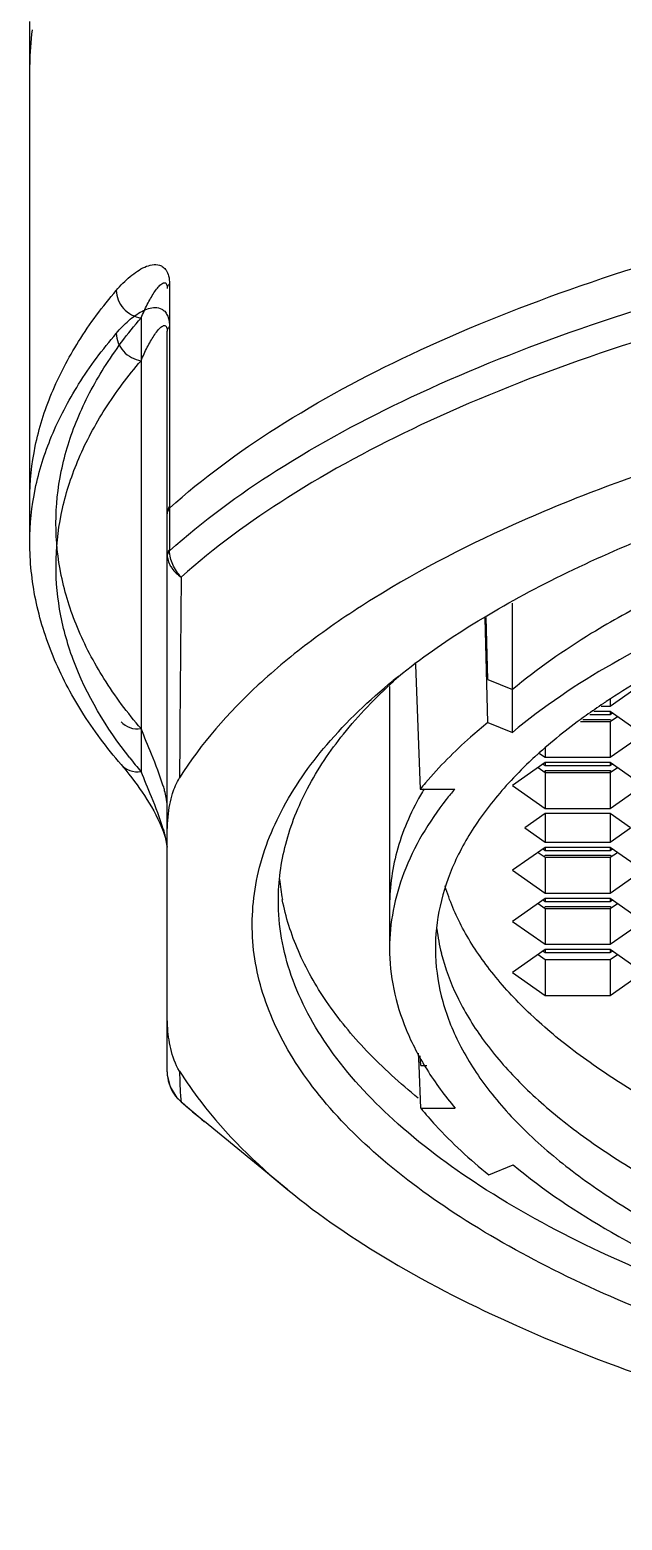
# Model space of a CAD drawing. Header units: millimetres. Extents: x 1297 to 1609, y 176 to 453.
# Drawn here: x 1530.72 to 1535.25, y 337.37 to 348.77 of the extents above; entities that cross this region are included whole.
import ezdxf

# ---------------------------------------------------------------- set-up
doc = ezdxf.new("R2010")
doc.units = ezdxf.units.MM
doc.header["$LTSCALE"] = 30.734
doc.layers.get('0').update_dxf_attribs({"linetype": 'CONTINUOUS'})
doc.layers.add('02___PRT_ALL_AXES', color=7, linetype='CONTINUOUS')

msp = doc.modelspace()

# ---------------------------------------------------------------- linework, layer by layer
at = {"color": 9, "linetype": 'Continuous'}
for p, q in [((1531.79, 346.824), (1531.79, 344.792)), ((1531.572, 346.565), (1531.572, 343.096)), ((1531.872, 340.577), (1531.879, 340.571)), ((1531.879, 340.571), (1532.056, 340.42))]:
    msp.add_line(p, q, dxfattribs=at)
at = {"color": 7, "linetype": 'Continuous'}
for p, q in [((1531.772, 340.8), (1531.772, 346.463)), ((1534.411, 343.395), (1534.411, 344.383)), ((1534.224, 343.471), (1534.202, 344.27)), ((1534.224, 343.799), (1534.211, 344.275)), ((1533.668, 343.929), (1533.669, 343.913)), ((1533.669, 343.913), (1533.706, 342.962)), ((1533.472, 343.747), (1533.472, 341.744)), ((1533.538, 343.818), (1533.543, 343.823)), ((1534.224, 343.799), (1534.411, 343.723)), ((1535.159, 343.596), (1535.408, 343.771)), ((1535.159, 343.648), (1535.159, 343.596)), ((1535.003, 343.533), (1535.159, 343.533)), ((1535.159, 343.555), (1535.034, 343.555)), ((1535.089, 343.596), (1535.159, 343.596)), ((1535.408, 343.38), (1535.159, 343.555)), ((1535.159, 343.555), (1535.159, 343.533)), ((1535.159, 343.533), (1535.175, 343.544)), ((1535.159, 343.479), (1535.213, 343.517)), ((1534.224, 343.471), (1534.411, 343.395)), ((1534.931, 343.479), (1535.159, 343.479)), ((1535.159, 343.492), (1534.948, 343.492)), ((1535.165, 343.488), (1535.159, 343.492)), ((1535.159, 343.479), (1535.159, 343.205)), ((1535.159, 343.205), (1535.408, 343.38)), ((1534.619, 343.235), (1534.661, 343.205)), ((1534.661, 343.278), (1534.661, 343.205)), ((1534.661, 343.205), (1535.159, 343.205)), ((1534.661, 343.164), (1534.412, 342.989)), ((1534.607, 343.126), (1534.661, 343.088)), ((1534.645, 343.153), (1534.661, 343.142)), ((1534.661, 343.101), (1534.655, 343.097)), ((1535.159, 343.164), (1534.661, 343.164)), ((1534.661, 343.164), (1534.661, 343.142)), ((1534.661, 343.142), (1535.159, 343.142)), ((1535.159, 343.101), (1534.661, 343.101)), ((1534.661, 343.101), (1534.661, 342.814)), ((1534.661, 343.088), (1535.159, 343.088)), ((1535.408, 342.989), (1535.159, 343.164)), ((1535.159, 343.164), (1535.159, 343.142)), ((1535.159, 343.142), (1535.175, 343.153)), ((1535.159, 343.088), (1535.213, 343.126)), ((1535.165, 343.097), (1535.159, 343.101)), ((1535.159, 343.101), (1535.159, 342.814)), ((1533.706, 342.962), (1533.97, 342.962)), ((1534.412, 342.989), (1534.661, 342.814)), ((1535.159, 342.814), (1535.408, 342.989)), ((1534.661, 342.774), (1534.507, 342.665)), ((1534.661, 342.814), (1535.159, 342.814)), ((1535.159, 342.774), (1534.661, 342.774)), ((1534.661, 342.774), (1534.661, 342.557)), ((1535.313, 342.665), (1535.159, 342.774)), ((1535.159, 342.774), (1535.159, 342.557)), ((1534.507, 342.665), (1534.661, 342.557)), ((1535.159, 342.557), (1535.313, 342.665)), ((1534.661, 342.516), (1534.412, 342.341)), ((1534.645, 342.505), (1534.661, 342.493)), ((1534.661, 342.557), (1535.159, 342.557)), ((1535.159, 342.516), (1534.661, 342.516)), ((1534.661, 342.516), (1534.661, 342.493)), ((1534.661, 342.493), (1535.159, 342.493)), ((1535.408, 342.341), (1535.159, 342.516)), ((1535.159, 342.516), (1535.159, 342.493)), ((1535.159, 342.493), (1535.175, 342.505)), ((1534.607, 342.478), (1534.661, 342.44)), ((1534.661, 342.453), (1534.655, 342.448)), ((1535.159, 342.453), (1534.661, 342.453)), ((1534.661, 342.44), (1535.159, 342.44)), ((1534.661, 342.44), (1534.661, 342.166)), ((1535.159, 342.44), (1535.213, 342.478)), ((1535.165, 342.448), (1535.159, 342.453)), ((1535.159, 342.44), (1535.159, 342.166)), ((1534.412, 342.341), (1534.661, 342.166)), ((1535.159, 342.166), (1535.408, 342.341)), ((1534.661, 342.166), (1535.159, 342.166)), ((1534.661, 342.125), (1534.412, 341.95)), ((1534.607, 342.087), (1534.661, 342.049)), ((1534.645, 342.114), (1534.661, 342.102)), ((1534.661, 342.062), (1534.655, 342.057)), ((1535.159, 342.125), (1534.661, 342.125)), ((1534.661, 342.125), (1534.661, 342.102)), ((1534.661, 342.102), (1535.159, 342.102)), ((1535.159, 342.062), (1534.661, 342.062)), ((1534.661, 342.049), (1535.159, 342.049)), ((1534.661, 342.049), (1534.661, 341.775)), ((1535.408, 341.95), (1535.159, 342.125)), ((1535.159, 342.125), (1535.159, 342.102)), ((1535.159, 342.102), (1535.175, 342.114)), ((1535.159, 342.049), (1535.213, 342.087)), ((1535.165, 342.057), (1535.159, 342.062)), ((1535.159, 342.049), (1535.159, 341.775)), ((1534.412, 341.95), (1534.661, 341.775)), ((1535.159, 341.775), (1535.408, 341.95)), ((1534.661, 341.734), (1534.412, 341.559)), ((1534.607, 341.696), (1534.661, 341.658)), ((1534.645, 341.723), (1534.661, 341.711)), ((1534.661, 341.775), (1535.159, 341.775)), ((1535.159, 341.734), (1534.661, 341.734)), ((1534.661, 341.734), (1534.661, 341.711)), ((1534.661, 341.711), (1535.159, 341.711)), ((1535.408, 341.559), (1535.159, 341.734)), ((1535.159, 341.734), (1535.159, 341.711)), ((1535.159, 341.711), (1535.175, 341.723)), ((1535.159, 341.658), (1535.213, 341.696)), ((1534.661, 341.658), (1535.159, 341.658)), ((1534.661, 341.658), (1534.661, 341.384)), ((1535.159, 341.658), (1535.159, 341.384)), ((1534.412, 341.559), (1534.661, 341.384)), ((1535.159, 341.384), (1535.408, 341.559)), ((1534.661, 341.384), (1535.159, 341.384)), ((1533.697, 340.848), (1533.694, 340.942)), ((1533.71, 340.849), (1533.707, 340.921)), ((1533.71, 340.521), (1533.697, 340.848)), ((1533.71, 340.849), (1533.756, 340.849)), ((1531.773, 340.774), (1531.773, 340.774)), ((1531.847, 340.602), (1531.872, 340.577)), ((1531.872, 340.577), (1531.872, 340.577)), ((1531.879, 340.571), (1531.872, 340.577)), ((1533.71, 340.521), (1533.974, 340.521)), ((1532.693, 339.898), (1532.056, 340.42)), ((1532.06, 340.416), (1532.056, 340.42)), ((1534.23, 340.012), (1534.416, 340.088))]:
    msp.add_line(p, q, dxfattribs=at)
for points in [[(1531.42, 343.149), (1531.43, 343.137), (1531.455, 343.107), (1531.479, 343.077), (1531.501, 343.048), (1531.522, 343.021), (1531.542, 342.994), (1531.561, 342.967), (1531.58, 342.939), (1531.599, 342.912), (1531.617, 342.883), (1531.635, 342.854), (1531.653, 342.825), (1531.67, 342.795), (1531.686, 342.764), (1531.701, 342.733), (1531.716, 342.702), (1531.729, 342.671), (1531.741, 342.64), (1531.752, 342.609), (1531.761, 342.578)], [(1531.761, 342.578), (1531.768, 342.546), (1531.772, 342.517)], [(1531.773, 340.774), (1531.794, 340.686), (1531.847, 340.602)]]:
    msp.add_lwpolyline(points, dxfattribs=at)
at = {"color": 9, "linetype": 'Continuous'}
for centre, radius, start, end in [((2098.623, 339.04), 566.771, 179.43958, 179.59487), ((1534.326, 345.442), 3.618, 218.2717, 220.4253), ((1530.567, 342.63), 1.228, 15.0835, 16.7699), ((1530.567, 342.302), 1.228, 15.0835, 16.7699), ((1532.072, 340.8), 0.3, 184.9891, 202.0439), ((1532.071, 340.8), 0.299, 202.0934, 207.4958), ((1532.071, 340.8), 0.3, 207.522, 221.8334), ((1532.072, 340.801), 0.301, 221.881, 230.0364)]:
    msp.add_arc(centre, radius, start, end, dxfattribs=at)
at = {"color": 7, "linetype": 'Continuous'}
for centre, radius, start, end in [((1538.881, 337.767), 7.465, 116.9623, 119.1166), ((1536.592, 340.011), 4.884, 128.6728, 129.2838), ((1536.342, 340.664), 4.221, 131.6365, 132.3009), ((1535.989, 341.097), 2.948, 139.5456, 140.7702), ((1535.631, 341.826), 2.21, 149.0366, 149.6896), ((1536.117, 341.155), 2.806, 139.9328, 142.0189), ((1534.34, 342.441), 1.718, 185.6297, 190.8327), ((1532.071, 340.8), 0.299, 180.0054, 184.9449), ((1535.565, 344.712), 5.544, 228.3255, 230.7296)]:
    msp.add_arc(centre, radius, start, end, dxfattribs=at)
at = {"color": 9, "linetype": 'Continuous'}
for points, knots in [([(1531.79, 345.111), (1532.044, 345.339), (1532.636, 345.773), (1533.667, 346.326), (1534.878, 346.814), (1536.248, 347.227), (1537.748, 347.558), (1539.349, 347.799), (1541.018, 347.946), (1542.151, 347.979), (1542.722, 347.979)], [0, 0, 0, 0, 0.088939, 0.190515, 0.304284, 0.429071, 0.563196, 0.704618, 0.851036, 1, 1, 1, 1]), ([(1531.79, 344.784), (1532.044, 345.012), (1532.636, 345.446), (1533.667, 345.998), (1534.878, 346.486), (1536.248, 346.9), (1537.748, 347.231), (1539.349, 347.472), (1541.018, 347.619), (1542.151, 347.652), (1542.722, 347.652)], [0, 0, 0, 0, 0.088939, 0.190515, 0.304284, 0.429071, 0.563196, 0.704618, 0.851036, 1, 1, 1, 1]), ([(1553.565, 344.583), (1553.313, 344.809), (1552.724, 345.239), (1551.701, 345.786), (1550.498, 346.269), (1549.14, 346.678), (1547.653, 347.005), (1546.066, 347.244), (1544.411, 347.39), (1542.722, 347.438), (1541.034, 347.39), (1539.379, 347.244), (1537.792, 347.006), (1536.304, 346.678), (1534.946, 346.269), (1533.744, 345.786), (1532.721, 345.239), (1532.132, 344.809), (1531.879, 344.583)], [0, 0, 0, 0, 0.04452, 0.095344, 0.152249, 0.214645, 0.281695, 0.35238, 0.425554, 0.499994, 0.574434, 0.647609, 0.718295, 0.785346, 0.847744, 0.904651, 0.955478, 1, 1, 1, 1]), ([(1531.383, 346.775), (1531.415, 346.813), (1531.467, 346.866), (1531.542, 346.923), (1531.598, 346.955), (1531.656, 346.974), (1531.706, 346.973), (1531.743, 346.955), (1531.768, 346.927), (1531.787, 346.882), (1531.79, 346.845), (1531.79, 346.824)], [0, 0, 0, 0, 0.262339, 0.383183, 0.495931, 0.600103, 0.698258, 0.750015, 0.810453, 0.890184, 1, 1, 1, 1]), ([(1531.572, 346.565), (1531.58, 346.583), (1531.595, 346.617), (1531.619, 346.667), (1531.644, 346.713), (1531.669, 346.756), (1531.695, 346.792), (1531.718, 346.817), (1531.737, 346.831), (1531.749, 346.835), (1531.759, 346.833), (1531.766, 346.826), (1531.771, 346.812), (1531.772, 346.799), (1531.772, 346.791)], [0, 0, 0, 0, 0.150412, 0.295045, 0.432846, 0.562202, 0.680494, 0.783082, 0.826216, 0.86281, 0.880386, 0.901823, 0.936175, 1, 1, 1, 1]), ([(1531.79, 346.824), (1531.787, 346.822), (1531.778, 346.813), (1531.772, 346.8), (1531.772, 346.791)], [0, 0, 0, 0, 0.28915, 1, 1, 1, 1]), ([(1530.722, 345.177), (1530.722, 345.313), (1530.751, 345.591), (1530.88, 346), (1531.091, 346.402), (1531.278, 346.652), (1531.383, 346.775)], [0, 0, 0, 0, 0.231625, 0.471115, 0.725478, 1, 1, 1, 1]), ([(1531.383, 346.775), (1531.383, 346.726), (1531.426, 346.624), (1531.522, 346.572), (1531.572, 346.565)], [0, 0, 0, 0, 0.492989, 1, 1, 1, 1]), ([(1531.383, 346.447), (1531.412, 346.482), (1531.458, 346.53), (1531.526, 346.584), (1531.576, 346.616), (1531.628, 346.638), (1531.68, 346.648), (1531.725, 346.639), (1531.756, 346.615), (1531.767, 346.597), (1531.772, 346.587)], [0, 0, 0, 0, 0.282755, 0.414362, 0.538418, 0.654264, 0.762307, 0.868174, 0.927643, 1, 1, 1, 1]), ([(1531.572, 343.424), (1531.469, 343.544), (1531.285, 343.79), (1531.077, 344.185), (1530.95, 344.588), (1530.908, 344.994), (1530.95, 345.401), (1531.077, 345.804), (1531.285, 346.199), (1531.469, 346.445), (1531.572, 346.565)], [0, 0, 0, 0, 0.137261, 0.264442, 0.384187, 0.5, 0.615813, 0.735558, 0.862739, 1, 1, 1, 1]), ([(1531.572, 346.238), (1531.58, 346.256), (1531.595, 346.29), (1531.619, 346.34), (1531.644, 346.386), (1531.669, 346.428), (1531.695, 346.464), (1531.718, 346.49), (1531.737, 346.503), (1531.749, 346.508), (1531.759, 346.506), (1531.766, 346.499), (1531.771, 346.484), (1531.772, 346.472), (1531.772, 346.463)], [0, 0, 0, 0, 0.150412, 0.295045, 0.432846, 0.562202, 0.680494, 0.783082, 0.826216, 0.86281, 0.880386, 0.901823, 0.936175, 1, 1, 1, 1]), ([(1531.772, 346.587), (1531.775, 346.581), (1531.787, 346.553), (1531.79, 346.521), (1531.79, 346.497)], [0, 0, 0, 0, 0.204675, 1, 1, 1, 1]), ([(1531.79, 346.497), (1531.787, 346.495), (1531.778, 346.485), (1531.772, 346.473), (1531.772, 346.463)], [0, 0, 0, 0, 0.28915, 1, 1, 1, 1]), ([(1530.722, 344.85), (1530.722, 344.986), (1530.751, 345.264), (1530.88, 345.673), (1531.091, 346.074), (1531.278, 346.324), (1531.383, 346.447)], [0, 0, 0, 0, 0.231625, 0.471115, 0.725478, 1, 1, 1, 1]), ([(1531.383, 346.447), (1531.383, 346.398), (1531.426, 346.297), (1531.522, 346.245), (1531.572, 346.238)], [0, 0, 0, 0, 0.492989, 1, 1, 1, 1]), ([(1531.486, 343.201), (1531.307, 343.428), (1531.084, 343.797), (1530.938, 344.331), (1530.91, 344.723), (1530.961, 345.116), (1531.089, 345.503), (1531.294, 345.884), (1531.473, 346.121), (1531.572, 346.238)], [0, 0, 0, 0, 0.260295, 0.379647, 0.495824, 0.61254, 0.733454, 0.861799, 1, 1, 1, 1]), ([(1531.772, 345.086), (1531.772, 345.088), (1531.774, 345.101), (1531.782, 345.112), (1531.79, 345.119)], [0, 0, 0, 0, 0.22493, 1, 1, 1, 1]), ([(1531.773, 345.066), (1531.773, 345.068), (1531.774, 345.079), (1531.778, 345.089), (1531.781, 345.096)], [0, 0, 0, 0, 0.241896, 1, 1, 1, 1]), ([(1531.772, 344.758), (1531.772, 344.761), (1531.774, 344.774), (1531.782, 344.785), (1531.79, 344.792)], [0, 0, 0, 0, 0.22493, 1, 1, 1, 1]), ([(1531.773, 344.738), (1531.773, 344.741), (1531.774, 344.752), (1531.778, 344.762), (1531.781, 344.769)], [0, 0, 0, 0, 0.241896, 1, 1, 1, 1]), ([(1531.879, 344.583), (1531.853, 344.611), (1531.81, 344.674), (1531.791, 344.748), (1531.79, 344.784)], [0, 0, 0, 0, 0.515505, 1, 1, 1, 1]), ([(1531.773, 344.738), (1531.774, 344.733), (1531.777, 344.712), (1531.785, 344.691), (1531.792, 344.677)], [0, 0, 0, 0, 0.244659, 1, 1, 1, 1]), ([(1531.792, 344.677), (1531.797, 344.668), (1531.819, 344.631), (1531.852, 344.601), (1531.879, 344.583)], [0, 0, 0, 0, 0.236361, 1, 1, 1, 1]), ([(1531.42, 343.477), (1531.437, 343.456), (1531.486, 343.424), (1531.544, 343.42), (1531.572, 343.424)], [0, 0, 0, 0, 0.485465, 1, 1, 1, 1]), ([(1531.742, 342.984), (1531.717, 343.067), (1531.66, 343.214), (1531.599, 343.359), (1531.572, 343.424)], [0, 0, 0, 0, 0.554001, 1, 1, 1, 1]), ([(1531.42, 343.149), (1531.437, 343.129), (1531.486, 343.096), (1531.544, 343.092), (1531.572, 343.096)], [0, 0, 0, 0, 0.485465, 1, 1, 1, 1]), ([(1531.742, 342.656), (1531.717, 342.74), (1531.66, 342.887), (1531.599, 343.032), (1531.572, 343.096)], [0, 0, 0, 0, 0.554001, 1, 1, 1, 1]), ([(1531.772, 342.833), (1531.772, 342.855), (1531.766, 342.894), (1531.757, 342.932), (1531.752, 342.949)], [0, 0, 0, 0, 0.540817, 1, 1, 1, 1]), ([(1531.772, 342.506), (1531.772, 342.527), (1531.766, 342.566), (1531.757, 342.604), (1531.752, 342.622)], [0, 0, 0, 0, 0.540817, 1, 1, 1, 1]), ([(1531.866, 340.805), (1531.867, 340.783), (1531.869, 340.717), (1531.871, 340.651), (1531.875, 340.607)], [0, 0, 0, 0, 0.332254, 1, 1, 1, 1]), ([(1531.875, 340.607), (1531.875, 340.604), (1531.876, 340.591), (1531.877, 340.579), (1531.879, 340.571)], [0, 0, 0, 0, 0.324306, 1, 1, 1, 1])]:
    msp.add_open_spline(points, degree=3, knots=knots, dxfattribs=at)
at = {"color": 7, "linetype": 'Continuous'}
for points, knots in [([(1553.578, 343.047), (1553.413, 343.311), (1553.086, 343.681), (1552.563, 344.112), (1551.904, 344.558), (1550.918, 345.061), (1549.558, 345.56), (1548.017, 345.964), (1546.333, 346.26), (1544.552, 346.441), (1542.722, 346.502), (1540.892, 346.441), (1539.111, 346.26), (1537.427, 345.964), (1535.886, 345.56), (1534.527, 345.061), (1533.541, 344.558), (1532.881, 344.112), (1532.358, 343.681), (1532.031, 343.311), (1531.866, 343.047)], [0, 0, 0, 0, 0.039678, 0.062211, 0.086653, 0.141263, 0.203161, 0.271404, 0.344685, 0.421452, 0.5, 0.578548, 0.655315, 0.728596, 0.79684, 0.858737, 0.913347, 0.937789, 0.960322, 1, 1, 1, 1]), ([(1533.539, 343.824), (1533.71, 343.96), (1534.086, 344.223), (1534.716, 344.574), (1535.431, 344.896), (1536.521, 345.295), (1538.045, 345.692), (1539.322, 345.891), (1539.99, 345.966)], [0, 0, 0, 0, 0.095171, 0.199942, 0.314104, 0.437135, 0.706476, 1, 1, 1, 1]), ([(1531.42, 343.149), (1531.31, 343.278), (1531.114, 343.54), (1530.89, 343.965), (1530.753, 344.403), (1530.722, 344.703), (1530.722, 344.85)], [0, 0, 0, 0, 0.269761, 0.523029, 0.764458, 1, 1, 1, 1]), ([(1536.131, 344.384), (1535.803, 344.248), (1535.202, 343.963), (1534.647, 343.593), (1534.411, 343.395)], [0, 0, 0, 0, 0.535698, 1, 1, 1, 1]), ([(1535.249, 344.289), (1535.17, 344.245), (1534.879, 344.075), (1534.601, 343.881), (1534.411, 343.723)], [0, 0, 0, 0, 0.265822, 1, 1, 1, 1]), ([(1542.722, 337.737), (1541.858, 337.737), (1540.575, 337.802), (1538.907, 338.023), (1537.73, 338.249), (1536.633, 338.534), (1535.633, 338.872), (1534.746, 339.258), (1533.984, 339.687), (1533.36, 340.153), (1532.882, 340.65), (1532.607, 341.098), (1532.479, 341.461), (1532.426, 341.729), (1532.417, 341.998), (1532.46, 342.361), (1532.63, 342.82), (1532.994, 343.337), (1533.317, 343.643), (1533.499, 343.791)], [0, 0, 0, 0, 0.183727, 0.272548, 0.357772, 0.438339, 0.513331, 0.58201, 0.643885, 0.698799, 0.747071, 0.789691, 0.809476, 0.828622, 0.847489, 0.866457, 0.906056, 0.950032, 1, 1, 1, 1]), ([(1532.622, 342.109), (1532.622, 342.254), (1532.662, 342.553), (1532.836, 342.987), (1533.12, 343.407), (1533.364, 343.661), (1533.501, 343.785)], [0, 0, 0, 0, 0.223252, 0.458343, 0.715015, 1, 1, 1, 1]), ([(1534.224, 343.471), (1534.179, 343.435), (1534.01, 343.292), (1533.852, 343.134), (1533.746, 343.01)], [0, 0, 0, 0, 0.262678, 1, 1, 1, 1]), ([(1531.802, 342.888), (1531.805, 342.901), (1531.821, 342.957), (1531.843, 343.01), (1531.866, 343.047)], [0, 0, 0, 0, 0.241987, 1, 1, 1, 1]), ([(1533.723, 342.942), (1533.644, 342.806), (1533.517, 342.525), (1533.472, 342.219), (1533.472, 342.072)], [0, 0, 0, 0, 0.5157, 1, 1, 1, 1]), ([(1533.905, 342.882), (1533.772, 342.712), (1533.606, 342.436), (1533.491, 342.038), (1533.472, 341.841), (1533.472, 341.744)], [0, 0, 0, 0, 0.524524, 0.765655, 1, 1, 1, 1]), ([(1534.162, 339.929), (1533.929, 340.08), (1533.51, 340.393), (1533.01, 340.933), (1532.742, 341.424), (1532.639, 341.818), (1532.622, 342.013), (1532.622, 342.109)], [0, 0, 0, 0, 0.300758, 0.561671, 0.789956, 0.89623, 1, 1, 1, 1]), ([(1533.69, 340.598), (1533.552, 340.711), (1533.299, 340.94), (1532.987, 341.318), (1532.765, 341.709), (1532.678, 341.983), (1532.652, 342.118)], [0, 0, 0, 0, 0.285523, 0.544237, 0.78027, 1, 1, 1, 1]), ([(1533.472, 341.744), (1533.472, 341.64), (1533.494, 341.427), (1533.592, 341.114), (1533.753, 340.807), (1533.895, 340.615), (1533.974, 340.521)], [0, 0, 0, 0, 0.231851, 0.471463, 0.725764, 1, 1, 1, 1]), ([(1531.866, 340.805), (1531.834, 340.858), (1531.793, 340.974), (1531.778, 341.094), (1531.775, 341.153)], [0, 0, 0, 0, 0.512669, 1, 1, 1, 1]), ([(1531.866, 340.805), (1531.917, 340.725), (1532.152, 340.388), (1532.449, 340.098), (1532.693, 339.898)], [0, 0, 0, 0, 0.230596, 1, 1, 1, 1]), ([(1533.71, 340.521), (1533.747, 340.477), (1533.906, 340.294), (1534.086, 340.129), (1534.23, 340.012)], [0, 0, 0, 0, 0.236622, 1, 1, 1, 1]), ([(1534.416, 340.088), (1534.65, 339.894), (1535.196, 339.53), (1536.141, 339.078), (1537.249, 338.692), (1538.047, 338.492), (1538.467, 338.404)], [0, 0, 0, 0, 0.205786, 0.442736, 0.708782, 1, 1, 1, 1]), ([(1532.693, 339.898), (1532.94, 339.696), (1533.505, 339.313), (1534.471, 338.825), (1535.593, 338.394), (1536.849, 338.031), (1538.217, 337.74), (1539.67, 337.528), (1541.181, 337.4), (1542.722, 337.356), (1544.263, 337.4), (1545.774, 337.528), (1547.227, 337.74), (1548.595, 338.031), (1549.851, 338.394), (1550.973, 338.825), (1551.939, 339.313), (1552.504, 339.696), (1552.751, 339.898)], [0, 0, 0, 0, 0.045482, 0.097012, 0.154298, 0.21675, 0.283561, 0.353767, 0.426294, 0.5, 0.573706, 0.646233, 0.716439, 0.78325, 0.845702, 0.902988, 0.954518, 1, 1, 1, 1]), ([(1538.47, 338.383), (1538.043, 338.463), (1537.224, 338.646), (1536.069, 339), (1535.049, 339.416), (1534.437, 339.75), (1534.162, 339.929)], [0, 0, 0, 0, 0.283407, 0.546733, 0.786413, 1, 1, 1, 1])]:
    msp.add_open_spline(points, degree=3, knots=knots, dxfattribs=at)
at = {"color": 9, "linetype": 'Continuous'}
for points in [[(1531.781, 345.096), (1531.784, 345.102), (1531.787, 345.107), (1531.79, 345.111)], [(1531.79, 345.111), (1531.79, 345.114), (1531.79, 345.116), (1531.79, 345.119)], [(1531.772, 345.086), (1531.772, 345.079), (1531.772, 345.072), (1531.773, 345.066)], [(1531.781, 344.769), (1531.784, 344.774), (1531.787, 344.779), (1531.79, 344.784)], [(1531.79, 344.784), (1531.79, 344.786), (1531.79, 344.789), (1531.79, 344.792)], [(1531.772, 344.758), (1531.772, 344.752), (1531.772, 344.745), (1531.773, 344.738)]]:
    msp.add_open_spline(points, degree=3, dxfattribs=at)
at = {"color": 7, "linetype": 'Continuous'}
for points in [[(1531.785, 342.797), (1531.789, 342.828), (1531.794, 342.858), (1531.802, 342.888)], [(1531.772, 342.594), (1531.772, 342.662), (1531.775, 342.73), (1531.785, 342.797)], [(1531.775, 341.153), (1531.773, 341.188), (1531.772, 341.224), (1531.772, 341.259)]]:
    msp.add_open_spline(points, degree=3, dxfattribs=at)
at = {"layer": '02___PRT_ALL_AXES', "color": 7, "linetype": 'Continuous'}
msp.add_line((1530.722, 344.85), (1530.722, 348.831), dxfattribs=at)
for centre, radius, start, end in [((1532.724, 348.503), 2.002, 172.3983, 179.9829), ((1538.371, 338.749), 5.861, 120.618, 123.599), ((1538.086, 339.187), 5.339, 123.6554, 123.9258), ((1537.092, 340.48), 3.707, 131.8381, 132.3098), ((1535.351, 342.078), 1.529, 186.9673, 194.0643)]:
    msp.add_arc(centre, radius, start, end, dxfattribs=at)
for points, knots in [([(1535.106, 343.617), (1535.062, 343.587), (1534.893, 343.47), (1534.732, 343.343), (1534.619, 343.241)], [0, 0, 0, 0, 0.261024, 1, 1, 1, 1]), ([(1534.596, 343.221), (1534.577, 343.204), (1534.503, 343.135), (1534.432, 343.063), (1534.381, 343.007)], [0, 0, 0, 0, 0.256192, 1, 1, 1, 1]), ([(1534.381, 343.007), (1534.29, 342.907), (1534.126, 342.703), (1533.943, 342.371), (1533.837, 342.031), (1533.819, 341.801), (1533.823, 341.688)], [0, 0, 0, 0, 0.277813, 0.53239, 0.770259, 1, 1, 1, 1]), ([(1542.722, 339.052), (1542.188, 339.052), (1541.134, 339.091), (1539.598, 339.262), (1538.162, 339.541), (1537.057, 339.864), (1536.264, 340.174), (1535.739, 340.42), (1535.27, 340.684), (1534.861, 340.965), (1534.515, 341.26), (1534.236, 341.568), (1534.025, 341.885), (1533.93, 342.11), (1533.896, 342.221)], [0, 0, 0, 0, 0.163256, 0.322067, 0.472246, 0.610035, 0.67334, 0.732512, 0.787362, 0.837814, 0.883934, 0.925969, 0.964405, 1, 1, 1, 1]), ([(1533.867, 341.706), (1533.896, 341.593), (1533.981, 341.364), (1534.179, 341.039), (1534.449, 340.724), (1534.787, 340.421), (1535.192, 340.133), (1535.659, 339.861), (1536.184, 339.608), (1536.982, 339.288), (1538.097, 338.955), (1539.551, 338.668), (1541.11, 338.491), (1542.18, 338.452), (1542.722, 338.452)], [0, 0, 0, 0, 0.035339, 0.073355, 0.114905, 0.160545, 0.210578, 0.265101, 0.324057, 0.387267, 0.525219, 0.67598, 0.835689, 1, 1, 1, 1]), ([(1533.823, 341.688), (1533.828, 341.57), (1533.867, 341.327), (1534.011, 340.975), (1534.238, 340.632), (1534.544, 340.302), (1534.925, 339.987), (1535.38, 339.688), (1535.903, 339.409), (1536.711, 339.055), (1537.862, 338.685), (1539.378, 338.365), (1541.019, 338.168), (1542.148, 338.124), (1542.722, 338.124)], [0, 0, 0, 0, 0.034793, 0.071403, 0.111113, 0.154834, 0.20312, 0.256235, 0.314216, 0.376932, 0.515346, 0.668315, 0.831518, 1, 1, 1, 1])]:
    msp.add_open_spline(points, degree=3, knots=knots, dxfattribs=at)

doc.saveas('drawing.dxf')
